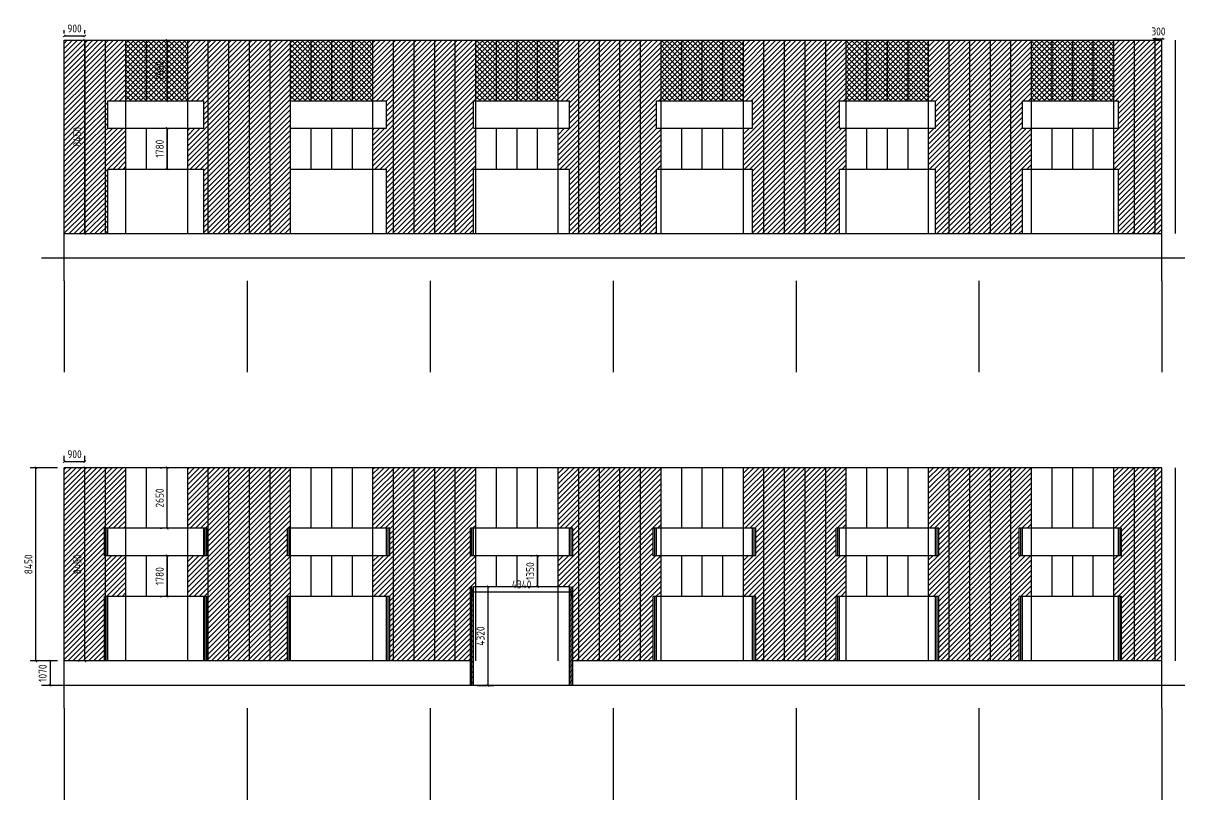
# Model space of a CAD drawing. Extents: x -196983 to 471790, y -783661 to 190401.
# Drawn here: x -196983 to -146191, y -100973 to -67016 of the extents above; entities that cross this region are included whole.
import ezdxf

# ---------------------------------------------------------------- set-up
doc = ezdxf.new("R2010")
doc.units = 0
doc.header["$LTSCALE"] = 1000
doc.header["$MEASUREMENT"] = 0
doc.layers.add('AXIS', color=3, linetype='Continuous')
doc.layers.add('DOTE', color=1, linetype='Continuous')
doc.styles.get("Standard").update_dxf_attribs({"font": 'gbenor.shx', "bigfont": 'gbcbig.shx'})
doc.dimstyles.get("Standard").update_dxf_attribs({"dimscale": 100, "dimtxt": 3.5, "dimasz": 1, "dimexe": 2.5, "dimexo": 3, "dimgap": 1.5, "dimtad": 1, "dimdec": 0, "dimzin": 0, "dimdsep": 46, "dimtxsty": 'Standard', "dimblk": 'ARCHTICK', "dimcen": 0.09, "dimadec": 0, "dimazin": 0, "dimtfac": 1, "dimtdec": 0, "dimtix": 1, "dimtmove": 2, "dimatfit": 3, "dimfxl": 1, "dimtolj": 1, "dimtzin": 0, "dimarcsym": 0})
pattern_1 = [(45, (0, 0), (-112.2532, 112.2532), [])]
pattern_2 = [(45, (0, 0), (-112.2532, 112.2532), []), (135, (0, 0), (-112.2532, -112.2532), [])]

# ---------------------------------------------------------------- blocks, each defined once
blk = doc.blocks.new('_ArchTick')
at = {"color": 0, "linetype": 'ByBlock', "const_width": 0.4}
blk.add_lwpolyline([(-0.5, -0.5), (0.5, 0.5)], dxfattribs=at)
blk = doc.blocks.new('*D1734')
at = {"color": 0, "lineweight": -2}
for p, q in [((-194591, -67762), (-194541, -67762)), ((-194291, -67762), (-194291, -76212)), ((-194591, -76212), (-194541, -76212))]:
    blk.add_line(p, q, dxfattribs=at)
at = {"layer": 'Defpoints', "color": 0}
for p in [(-194291, -67762), (-194291, -76212), (-194291, -76212)]:
    blk.add_point(p, dxfattribs=at)
at = {"color": 0, "lineweight": -2, "xscale": 100, "yscale": 100, "zscale": 100}
for p, rotation in [((-194291, -67762), 90), ((-194291, -76212), 270)]:
    blk.add_blockref('_ArchTick', p, dxfattribs=dict(at, rotation=rotation))
at = {"color": 0, "insert": (-194616, -71987), "char_height": 350, "attachment_point": 5, "rotation": 90}
blk.add_mtext('\\A1;8450', dxfattribs=at)
blk = doc.blocks.new('*D1735')
at = {"color": 0, "lineweight": -2}
for p, q in [((-190991, -71612), (-190941, -71612)), ((-190691, -71612), (-190691, -73392)), ((-190991, -73392), (-190941, -73392))]:
    blk.add_line(p, q, dxfattribs=at)
at = {"layer": 'Defpoints', "color": 0}
for p in [(-190691, -71612), (-190691, -73392), (-190691, -73392)]:
    blk.add_point(p, dxfattribs=at)
at = {"color": 0, "lineweight": -2, "xscale": 100, "yscale": 100, "zscale": 100}
for p, rotation in [((-190691, -71612), 90), ((-190691, -73392), 270)]:
    blk.add_blockref('_ArchTick', p, dxfattribs=dict(at, rotation=rotation))
at = {"color": 0, "insert": (-191016, -72502), "char_height": 350, "attachment_point": 5, "rotation": 90}
blk.add_mtext('\\A1;1780', dxfattribs=at)
blk = doc.blocks.new('*D1736')
at = {"color": 0, "lineweight": -2}
for p, q in [((-190991, -67762), (-190941, -67762)), ((-190691, -67762), (-190691, -70412)), ((-190991, -70412), (-190941, -70412))]:
    blk.add_line(p, q, dxfattribs=at)
at = {"layer": 'Defpoints', "color": 0}
for p in [(-190691, -67762), (-190691, -70412), (-190691, -70412)]:
    blk.add_point(p, dxfattribs=at)
at = {"color": 0, "lineweight": -2, "xscale": 100, "yscale": 100, "zscale": 100}
for p, rotation in [((-190691, -67762), 90), ((-190691, -70412), 270)]:
    blk.add_blockref('_ArchTick', p, dxfattribs=dict(at, rotation=rotation))
at = {"color": 0, "insert": (-191016, -69087), "char_height": 350, "attachment_point": 5, "rotation": 90}
blk.add_mtext('\\A1;2650', dxfattribs=at)
blk = doc.blocks.new('*D1737')
at = {"color": 0, "lineweight": -2}
for p, q in [((-194591, -86453), (-194541, -86453)), ((-194291, -94903), (-194291, -86453)), ((-194591, -94903), (-194541, -94903))]:
    blk.add_line(p, q, dxfattribs=at)
at = {"layer": 'Defpoints', "color": 0}
for p in [(-194291, -86453), (-194291, -86453), (-194291, -94903)]:
    blk.add_point(p, dxfattribs=at)
at = {"color": 0, "lineweight": -2, "xscale": 100, "yscale": 100, "zscale": 100}
for p, rotation in [((-194291, -86453), 90), ((-194291, -94903), 270)]:
    blk.add_blockref('_ArchTick', p, dxfattribs=dict(at, rotation=rotation))
at = {"color": 0, "insert": (-194616, -90678), "char_height": 350, "attachment_point": 5, "rotation": 90}
blk.add_mtext('\\A1;8450', dxfattribs=at)
blk = doc.blocks.new('*D1738')
at = {"color": 0, "lineweight": -2}
for p, q in [((-190991, -86453), (-190941, -86453)), ((-190691, -89103), (-190691, -86453)), ((-190991, -89103), (-190941, -89103))]:
    blk.add_line(p, q, dxfattribs=at)
at = {"layer": 'Defpoints', "color": 0}
for p in [(-190691, -86453), (-190691, -86453), (-190691, -89103)]:
    blk.add_point(p, dxfattribs=at)
at = {"color": 0, "lineweight": -2, "xscale": 100, "yscale": 100, "zscale": 100}
for p, rotation in [((-190691, -86453), 90), ((-190691, -89103), 270)]:
    blk.add_blockref('_ArchTick', p, dxfattribs=dict(at, rotation=rotation))
at = {"color": 0, "insert": (-191016, -87778), "char_height": 350, "attachment_point": 5, "rotation": 90}
blk.add_mtext('\\A1;2650', dxfattribs=at)
blk = doc.blocks.new('*D1739')
at = {"color": 0, "lineweight": -2}
for p, q in [((-190691, -90303), (-190691, -92083)), ((-190391, -90303), (-190441, -90303)), ((-190991, -92083), (-190941, -92083))]:
    blk.add_line(p, q, dxfattribs=at)
at = {"layer": 'Defpoints', "color": 0}
for p in [(-190691, -90303), (-190691, -92083), (-190691, -92083)]:
    blk.add_point(p, dxfattribs=at)
at = {"color": 0, "lineweight": -2, "xscale": 100, "yscale": 100, "zscale": 100}
for p, rotation in [((-190691, -90303), 90), ((-190691, -92083), 270)]:
    blk.add_blockref('_ArchTick', p, dxfattribs=dict(at, rotation=rotation))
at = {"color": 0, "insert": (-191016, -91193), "char_height": 350, "attachment_point": 5, "rotation": 90}
blk.add_mtext('\\A1;1780', dxfattribs=at)
blk = doc.blocks.new('*D1740')
at = {"color": 0, "lineweight": -2}
for p, q in [((-174791, -90303), (-174741, -90303)), ((-174491, -90303), (-174491, -91653)), ((-174791, -91653), (-174741, -91653))]:
    blk.add_line(p, q, dxfattribs=at)
at = {"layer": 'Defpoints', "color": 0}
for p in [(-174491, -90303), (-174491, -91653), (-174491, -91653)]:
    blk.add_point(p, dxfattribs=at)
at = {"color": 0, "lineweight": -2, "xscale": 100, "yscale": 100, "zscale": 100}
for p, rotation in [((-174491, -90303), 90), ((-174491, -91653), 270)]:
    blk.add_blockref('_ArchTick', p, dxfattribs=dict(at, rotation=rotation))
at = {"color": 0, "insert": (-174816, -90978), "char_height": 350, "attachment_point": 5, "rotation": 90}
blk.add_mtext('\\A1;1350', dxfattribs=at)
blk = doc.blocks.new('*D1863')
at = {"color": 0, "lineweight": -2}
for p, q in [((-195191, -67462), (-195191, -67321)), ((-194291, -67462), (-194291, -67321)), ((-195191, -67571), (-194291, -67571))]:
    blk.add_line(p, q, dxfattribs=at)
at = {"layer": 'Defpoints', "color": 0}
for p in [(-195191, -67762), (-194291, -67571), (-194291, -67762)]:
    blk.add_point(p, dxfattribs=at)
at = {"color": 0, "lineweight": -2, "xscale": 100, "yscale": 100, "zscale": 100, "rotation": 180}
blk.add_blockref('_ArchTick', (-195191, -67571), dxfattribs=at)
at = {"color": 0, "lineweight": -2, "xscale": 100, "yscale": 100, "zscale": 100}
blk.add_blockref('_ArchTick', (-194291, -67571), dxfattribs=at)
at = {"color": 0, "insert": (-194741, -67246), "char_height": 350, "attachment_point": 5}
blk.add_mtext('\\A1;900', dxfattribs=at)
blk = doc.blocks.new('*D1864')
at = {"color": 0, "lineweight": -2}
for p, q in [((-147491, -67462), (-147491, -67450)), ((-147191, -67462), (-147191, -67450)), ((-147491, -67700), (-147591, -67700)), ((-147491, -67700), (-147191, -67700)), ((-147191, -67700), (-147091, -67700))]:
    blk.add_line(p, q, dxfattribs=at)
at = {"layer": 'Defpoints', "color": 0}
for p in [(-147491, -67762), (-147191, -67700), (-147191, -67762)]:
    blk.add_point(p, dxfattribs=at)
at = {"color": 0, "lineweight": -2, "xscale": 100, "yscale": 100, "zscale": 100}
blk.add_blockref('_ArchTick', (-147491, -67700), dxfattribs=at)
at = {"color": 0, "lineweight": -2, "xscale": 100, "yscale": 100, "zscale": 100, "rotation": 180}
blk.add_blockref('_ArchTick', (-147191, -67700), dxfattribs=at)
at = {"color": 0, "insert": (-147341, -67375), "char_height": 350, "attachment_point": 5}
blk.add_mtext('\\A1;300', dxfattribs=at)
blk = doc.blocks.new('*D1865')
at = {"color": 0, "lineweight": -2}
for p, q in [((-195191, -86153), (-195191, -85936)), ((-195191, -86186), (-194291, -86186)), ((-194291, -86153), (-194291, -85936))]:
    blk.add_line(p, q, dxfattribs=at)
at = {"layer": 'Defpoints', "color": 0}
for p in [(-194291, -86186), (-195191, -86453), (-194291, -86453)]:
    blk.add_point(p, dxfattribs=at)
at = {"color": 0, "lineweight": -2, "xscale": 100, "yscale": 100, "zscale": 100, "rotation": 180}
blk.add_blockref('_ArchTick', (-195191, -86186), dxfattribs=at)
at = {"color": 0, "lineweight": -2, "xscale": 100, "yscale": 100, "zscale": 100}
blk.add_blockref('_ArchTick', (-194291, -86186), dxfattribs=at)
at = {"color": 0, "insert": (-194741, -85861), "char_height": 350, "attachment_point": 5}
blk.add_mtext('\\A1;900', dxfattribs=at)
blk = doc.blocks.new('*D1867')
at = {"color": 0, "lineweight": -2}
for p, q in [((-195491, -94903), (-196059, -94903)), ((-195809, -94903), (-195809, -95973)), ((-195491, -95973), (-196059, -95973))]:
    blk.add_line(p, q, dxfattribs=at)
at = {"layer": 'Defpoints', "color": 0}
for p in [(-195191, -94903), (-195809, -95973), (-195191, -95973)]:
    blk.add_point(p, dxfattribs=at)
at = {"color": 0, "lineweight": -2, "xscale": 100, "yscale": 100, "zscale": 100}
for p, rotation in [((-195809, -94903), 90), ((-195809, -95973), 270)]:
    blk.add_blockref('_ArchTick', p, dxfattribs=dict(at, rotation=rotation))
at = {"color": 0, "insert": (-196134, -95438), "char_height": 350, "attachment_point": 5, "rotation": 90}
blk.add_mtext('\\A1;1070', dxfattribs=at)
blk = doc.blocks.new('*D1872')
at = {"color": 0, "lineweight": -2}
for p, q in [((-177361, -91884), (-173021, -91884)), ((-177361, -91953), (-177361, -92134)), ((-173021, -91953), (-173021, -92134))]:
    blk.add_line(p, q, dxfattribs=at)
at = {"layer": 'Defpoints', "color": 0}
for p in [(-177361, -91653), (-173021, -91653), (-173021, -91884)]:
    blk.add_point(p, dxfattribs=at)
at = {"color": 0, "lineweight": -2, "xscale": 100, "yscale": 100, "zscale": 100, "rotation": 180}
blk.add_blockref('_ArchTick', (-177361, -91884), dxfattribs=at)
at = {"color": 0, "lineweight": -2, "xscale": 100, "yscale": 100, "zscale": 100}
blk.add_blockref('_ArchTick', (-173021, -91884), dxfattribs=at)
at = {"color": 0, "insert": (-175191, -91559), "char_height": 350, "attachment_point": 5}
blk.add_mtext('\\A1;4340', dxfattribs=at)
blk = doc.blocks.new('*D1873')
at = {"color": 0, "lineweight": -2}
for p, q in [((-176991, -91653), (-176410, -91653)), ((-176660, -91653), (-176660, -95973)), ((-177131, -95973), (-176410, -95973))]:
    blk.add_line(p, q, dxfattribs=at)
at = {"layer": 'Defpoints', "color": 0}
for p in [(-177291, -91653), (-177431, -95973), (-176660, -95973)]:
    blk.add_point(p, dxfattribs=at)
at = {"color": 0, "lineweight": -2, "xscale": 100, "yscale": 100, "zscale": 100}
for p, rotation in [((-176660, -91653), 90), ((-176660, -95973), 270)]:
    blk.add_blockref('_ArchTick', p, dxfattribs=dict(at, rotation=rotation))
at = {"color": 0, "insert": (-176985, -93813), "char_height": 350, "attachment_point": 5, "rotation": 90}
blk.add_mtext('\\A1;4320', dxfattribs=at)
blk = doc.blocks.new('*D1874')
at = {"color": 0, "lineweight": -2}
for p, q in [((-195491, -86453), (-196679, -86453)), ((-196429, -94903), (-196429, -86453)), ((-195491, -94903), (-196679, -94903))]:
    blk.add_line(p, q, dxfattribs=at)
at = {"layer": 'Defpoints', "color": 0}
for p in [(-196429, -86453), (-195191, -86453), (-195191, -94903)]:
    blk.add_point(p, dxfattribs=at)
at = {"color": 0, "lineweight": -2, "xscale": 100, "yscale": 100, "zscale": 100}
for p, rotation in [((-196429, -86453), 90), ((-196429, -94903), 270)]:
    blk.add_blockref('_ArchTick', p, dxfattribs=dict(at, rotation=rotation))
at = {"color": 0, "insert": (-196754, -90678), "char_height": 350, "attachment_point": 5, "rotation": 90}
blk.add_mtext('\\A1;8450', dxfattribs=at)

msp = doc.modelspace()

# ---------------------------------------------------------------- hatches: boundary and pattern name
h = msp.add_hatch()
h.set_pattern_fill('ANSI31', color=3, scale=100, style=0)
h.set_pattern_definition(pattern_1)
h.paths.add_polyline_path([(-194290.9, -67761.6), (-195190.9, -67761.6), (-195190.9, -76211.6), (-194290.9, -76211.6)])
h.paths.add_polyline_path([(-194878.4, -72453.4), (-194878.4, -71519.8), (-194353.4, -71519.8), (-194353.4, -72453.4)], flags=24)
h = msp.add_hatch()
h.set_pattern_fill('ANSI31', color=3, scale=100, style=0)
h.set_pattern_definition(pattern_1)
h.paths.add_polyline_path([(-193390.9, -67761.6), (-194290.9, -67761.6), (-194290.9, -76211.6), (-193390.9, -76211.6)])
h.paths.add_polyline_path([(-192490.9, -71611.6), (-193290.9, -71611.6), (-193290.9, -70411.6), (-192490.9, -70411.6), (-192490.9, -67761.6), (-193390.9, -67761.6), (-193390.9, -76211.6), (-193290.9, -76211.6), (-193290.9, -73391.6), (-192490.9, -73391.6)])
h = msp.add_hatch()
h.set_pattern_fill('ANSI37', color=1, scale=100, style=0)
h.set_pattern_definition(pattern_2)
h.paths.add_polyline_path([(-191590.9, -67761.6), (-192490.9, -67761.6), (-192490.9, -70411.6), (-191590.9, -70411.6)])
h.paths.add_polyline_path([(-190690.9, -67761.6), (-191590.9, -67761.6), (-191590.9, -70411.6), (-190690.9, -70411.6)])
h.paths.add_polyline_path([(-189790.9, -67761.6), (-190690.9, -67761.6), (-190690.9, -70411.6), (-189790.9, -70411.6)])
h.paths.add_polyline_path([(-184390.9, -67761.6), (-185290.9, -67761.6), (-185290.9, -70411.6), (-184390.9, -70411.6)])
h.paths.add_polyline_path([(-183490.9, -67761.6), (-184390.9, -67761.6), (-184390.9, -70411.6), (-183490.9, -70411.6)])
h.paths.add_polyline_path([(-182590.9, -67761.6), (-183490.9, -67761.6), (-183490.9, -70411.6), (-182590.9, -70411.6)])
h.paths.add_polyline_path([(-181690.9, -67761.6), (-182590.9, -67761.6), (-182590.9, -70411.6), (-181690.9, -70411.6)])
h.paths.add_polyline_path([(-176290.9, -67761.6), (-177190.9, -67761.6), (-177190.9, -70411.6), (-176290.9, -70411.6)])
h.paths.add_polyline_path([(-175390.9, -67761.6), (-176290.9, -67761.6), (-176290.9, -70411.6), (-175390.9, -70411.6)])
h.paths.add_polyline_path([(-174490.9, -67761.6), (-175390.9, -67761.6), (-175390.9, -70411.6), (-174490.9, -70411.6)])
h.paths.add_polyline_path([(-173590.9, -67761.6), (-174490.9, -67761.6), (-174490.9, -70411.6), (-173590.9, -70411.6)])
h.paths.add_polyline_path([(-168190.9, -67761.6), (-169090.9, -67761.6), (-169090.9, -70411.6), (-168190.9, -70411.6)])
h.paths.add_polyline_path([(-167290.9, -67761.6), (-168190.9, -67761.6), (-168190.9, -70411.6), (-167290.9, -70411.6)])
h.paths.add_polyline_path([(-166390.9, -67761.6), (-167290.9, -67761.6), (-167290.9, -70411.6), (-166390.9, -70411.6)])
h.paths.add_polyline_path([(-165490.9, -67761.6), (-166390.9, -67761.6), (-166390.9, -70411.6), (-165490.9, -70411.6)])
h.paths.add_polyline_path([(-160090.9, -67761.6), (-160990.9, -67761.6), (-160990.9, -70411.6), (-160090.9, -70411.6)])
h.paths.add_polyline_path([(-159190.9, -67761.6), (-160090.9, -67761.6), (-160090.9, -70411.6), (-159190.9, -70411.6)])
h.paths.add_polyline_path([(-158290.9, -67761.6), (-159190.9, -67761.6), (-159190.9, -70411.6), (-158290.9, -70411.6)])
h.paths.add_polyline_path([(-157390.9, -67761.6), (-158290.9, -67761.6), (-158290.9, -70411.6), (-157390.9, -70411.6)])
h.paths.add_polyline_path([(-151990.9, -67761.6), (-152890.9, -67761.6), (-152890.9, -70411.6), (-151990.9, -70411.6)])
h.paths.add_polyline_path([(-151090.9, -67761.6), (-151990.9, -67761.6), (-151990.9, -70411.6), (-151090.9, -70411.6)])
h.paths.add_polyline_path([(-149290.9, -67761.6), (-150190.9, -67761.6), (-150190.9, -70411.6), (-149290.9, -70411.6)])
h = msp.add_hatch()
h.set_pattern_fill('ANSI31', color=3, scale=100, style=0)
h.set_pattern_definition(pattern_1)
h.paths.add_polyline_path([(-188890.9, -67761.6), (-189790.9, -67761.6), (-189790.9, -70411.6), (-189090.9, -70411.6), (-189090.9, -71611.6), (-189790.9, -71611.6), (-189790.9, -73391.6), (-189090.9, -73391.6), (-189090.9, -76211.6), (-188890.9, -76211.6)])
h.paths.add_polyline_path([(-187990.9, -67761.6), (-188890.9, -67761.6), (-188890.9, -76211.6), (-187990.9, -76211.6)])
h.paths.add_polyline_path([(-187090.9, -67761.6), (-187990.9, -67761.6), (-187990.9, -76211.6), (-187090.9, -76211.6)])
h.paths.add_polyline_path([(-186190.9, -67761.6), (-187090.9, -67761.6), (-187090.9, -76211.6), (-186190.9, -76211.6)])
h.paths.add_polyline_path([(-185290.9, -67761.6), (-186190.9, -67761.6), (-186190.9, -76211.6), (-185290.9, -76211.6)])
h = msp.add_hatch()
h.set_pattern_fill('ANSI31', color=3, scale=100, style=0)
h.set_pattern_definition(pattern_1)
h.paths.add_polyline_path([(-180790.9, -67761.6), (-181690.9, -67761.6), (-181690.9, -70411.6), (-181090.9, -70411.6), (-181090.9, -71611.6), (-181690.9, -71611.6), (-181690.9, -73391.6), (-181090.9, -73391.6), (-181090.9, -76211.6), (-180790.9, -76211.6)])
h.paths.add_polyline_path([(-179890.9, -67761.6), (-180790.9, -67761.6), (-180790.9, -76211.6), (-179890.9, -76211.6)])
h.paths.add_polyline_path([(-178990.9, -67761.6), (-179890.9, -67761.6), (-179890.9, -76211.6), (-178990.9, -76211.6)])
h.paths.add_polyline_path([(-178090.9, -67761.6), (-178990.9, -67761.6), (-178990.9, -76211.6), (-178090.9, -76211.6)])
h.paths.add_polyline_path([(-177190.9, -71611.6), (-177290.9, -71611.6), (-177290.9, -70411.6), (-177190.9, -70411.6), (-177190.9, -67761.6), (-178090.9, -67761.6), (-178090.9, -76211.6), (-177290.9, -76211.6), (-177290.9, -73391.6), (-177190.9, -73391.6)])
h = msp.add_hatch()
h.set_pattern_fill('ANSI31', color=3, scale=100, style=0)
h.set_pattern_definition(pattern_1)
h.paths.add_polyline_path([(-172690.9, -67761.6), (-173590.9, -67761.6), (-173590.9, -70411.6), (-173090.9, -70411.6), (-173090.9, -71611.6), (-173590.9, -71611.6), (-173590.9, -73391.6), (-173090.9, -73391.6), (-173090.9, -76211.6), (-172690.9, -76211.6)])
h.paths.add_polyline_path([(-171790.9, -67761.6), (-172690.9, -67761.6), (-172690.9, -76211.6), (-171790.9, -76211.6)])
h.paths.add_polyline_path([(-170890.9, -67761.6), (-171790.9, -67761.6), (-171790.9, -76211.6), (-170890.9, -76211.6)])
h.paths.add_polyline_path([(-169990.9, -67761.6), (-170890.9, -67761.6), (-170890.9, -76211.6), (-169990.9, -76211.6)])
h.paths.add_polyline_path([(-169090.9, -71611.6), (-169290.9, -71611.6), (-169290.9, -70411.6), (-169090.9, -70411.6), (-169090.9, -67761.6), (-169990.9, -67761.6), (-169990.9, -76211.6), (-169290.9, -76211.6), (-169290.9, -73391.6), (-169090.9, -73391.6)])
h = msp.add_hatch()
h.set_pattern_fill('ANSI31', color=3, scale=100, style=0)
h.set_pattern_definition(pattern_1)
h.paths.add_polyline_path([(-164590.9, -67761.6), (-165490.9, -67761.6), (-165490.9, -70411.6), (-165090.9, -70411.6), (-165090.9, -71611.6), (-165490.9, -71611.6), (-165490.9, -73391.6), (-165090.9, -73391.6), (-165090.9, -76211.6), (-164590.9, -76211.6)])
h.paths.add_polyline_path([(-163690.9, -67761.6), (-164590.9, -67761.6), (-164590.9, -76211.6), (-163690.9, -76211.6)])
h.paths.add_polyline_path([(-162790.9, -67761.6), (-163690.9, -67761.6), (-163690.9, -76211.6), (-162790.9, -76211.6)])
h.paths.add_polyline_path([(-161890.9, -67761.6), (-162790.9, -67761.6), (-162790.9, -76211.6), (-161890.9, -76211.6)])
h.paths.add_polyline_path([(-160990.9, -71611.6), (-161290.9, -71611.6), (-161290.9, -70411.6), (-160990.9, -70411.6), (-160990.9, -67761.6), (-161890.9, -67761.6), (-161890.9, -76211.6), (-161290.9, -76211.6), (-161290.9, -73391.6), (-160990.9, -73391.6)])
h = msp.add_hatch()
h.set_pattern_fill('ANSI31', color=3, scale=100, style=0)
h.set_pattern_definition(pattern_1)
h.paths.add_polyline_path([(-156490.9, -67761.6), (-157390.9, -67761.6), (-157390.9, -70411.6), (-157090.9, -70411.6), (-157090.9, -71611.6), (-157390.9, -71611.6), (-157390.9, -73391.6), (-157090.9, -73391.6), (-157090.9, -76211.6), (-156490.9, -76211.6)])
h.paths.add_polyline_path([(-155590.9, -67761.6), (-156490.9, -67761.6), (-156490.9, -76211.6), (-155590.9, -76211.6)])
h.paths.add_polyline_path([(-154690.9, -67761.6), (-155590.9, -67761.6), (-155590.9, -76211.6), (-154690.9, -76211.6)])
h.paths.add_polyline_path([(-153790.9, -67761.6), (-154690.9, -67761.6), (-154690.9, -76211.6), (-153790.9, -76211.6)])
h.paths.add_polyline_path([(-152890.9, -71611.6), (-153290.9, -71611.6), (-153290.9, -70411.6), (-152890.9, -70411.6), (-152890.9, -67761.6), (-153790.9, -67761.6), (-153790.9, -76211.6), (-153290.9, -76211.6), (-153290.9, -73391.6), (-152890.9, -73391.6)])
h = msp.add_hatch()
h.set_pattern_fill('ANSI37', color=1, scale=100, style=0)
h.set_pattern_definition(pattern_2)
h.paths.add_polyline_path([(-150190.9, -67761.6), (-151090.9, -67761.6), (-151090.9, -70411.6), (-150190.9, -70411.6)])
h = msp.add_hatch()
h.set_pattern_fill('ANSI31', color=3, scale=100, style=0)
h.set_pattern_definition(pattern_1)
h.paths.add_polyline_path([(-148390.9, -67761.6), (-149290.9, -67761.6), (-149290.9, -70411.6), (-149090.9, -70411.6), (-149090.9, -71611.6), (-149290.9, -71611.6), (-149290.9, -73391.6), (-149090.9, -73391.6), (-149090.9, -76211.6), (-148390.9, -76211.6)])
h.paths.add_polyline_path([(-147490.9, -67761.6), (-148390.9, -67761.6), (-148390.9, -76211.6), (-147490.9, -76211.6)])
h.paths.add_polyline_path([(-147190.9, -67761.6), (-147490.9, -67761.6), (-147490.9, -76211.6), (-147190.9, -76211.6)])
h = msp.add_hatch()
h.set_pattern_fill('ANSI31', color=3, scale=100, style=0)
h.set_pattern_definition(pattern_1)
h.paths.add_polyline_path([(-194290.9, -86453.1), (-195190.9, -86453.1), (-195190.9, -94903.1), (-194290.9, -94903.1)])
h.paths.add_polyline_path([(-193390.9, -86453.1), (-194290.9, -86453.1), (-194290.9, -94903.1), (-193430.9, -94903.1), (-193430.9, -92083.1), (-193390.9, -92083.1), (-193390.9, -90303.1), (-193430.9, -90303.1), (-193430.9, -89103.1), (-193390.9, -89103.1)])
h.paths.add_polyline_path([(-192490.9, -86453.1), (-193390.9, -86453.1), (-193390.9, -89103.1), (-192490.9, -89103.1)])
h.paths.add_polyline_path([(-192490.9, -90303.1), (-193390.9, -90303.1), (-193390.9, -92083.1), (-192490.9, -92083.1)])
h = msp.add_hatch()
h.set_pattern_fill('ANSI31', color=3, scale=100, style=0)
h.set_pattern_definition(pattern_1)
h.paths.add_polyline_path([(-188890.9, -86453.1), (-189790.9, -86453.1), (-189790.9, -89103.1), (-188950.9, -89103.1), (-188950.9, -90303.1), (-189790.9, -90303.1), (-189790.9, -92083.1), (-188950.9, -92083.1), (-188950.9, -94903.1), (-188890.9, -94903.1)])
h.paths.add_polyline_path([(-187990.9, -86453.1), (-188890.9, -86453.1), (-188890.9, -94903.1), (-187990.9, -94903.1)])
h.paths.add_polyline_path([(-187090.9, -86453.1), (-187990.9, -86453.1), (-187990.9, -94903.1), (-187090.9, -94903.1)])
h.paths.add_polyline_path([(-186190.9, -86453.1), (-187090.9, -86453.1), (-187090.9, -94903.1), (-186190.9, -94903.1)])
h.paths.add_polyline_path([(-185430.9, -89103.1), (-185290.9, -89103.1), (-185290.9, -86453.1), (-186190.9, -86453.1), (-186190.9, -94903.1), (-185430.9, -94903.1), (-185430.9, -92083.1), (-185290.9, -92083.1), (-185290.9, -90303.1), (-185430.9, -90303.1)])
h = msp.add_hatch()
h.set_pattern_fill('ANSI31', color=3, scale=100, style=0)
h.set_pattern_definition(pattern_1)
h.paths.add_polyline_path([(-180790.9, -86453.1), (-181690.9, -86453.1), (-181690.9, -89103.1), (-180950.9, -89103.1), (-180950.9, -90303.1), (-181690.9, -90303.1), (-181690.9, -92083.1), (-180950.9, -92083.1), (-180950.9, -94903.1), (-180790.9, -94903.1)])
h.paths.add_polyline_path([(-179890.9, -86453.1), (-180790.9, -86453.1), (-180790.9, -94903.1), (-179890.9, -94903.1)])
h.paths.add_polyline_path([(-178990.9, -86453.1), (-179890.9, -86453.1), (-179890.9, -94903.1), (-178990.9, -94903.1)])
h.paths.add_polyline_path([(-178090.9, -86453.1), (-178990.9, -86453.1), (-178990.9, -94903.1), (-178090.9, -94903.1)])
h.paths.add_polyline_path([(-177190.9, -90303.1), (-177430.9, -90303.1), (-177430.9, -89103.1), (-177190.9, -89103.1), (-177190.9, -86453.1), (-178090.9, -86453.1), (-178090.9, -94903.1), (-177430.9, -94903.1), (-177430.9, -95973.1), (-177290.9, -95973.1), (-177290.9, -91653.1), (-177190.9, -91653.1)])
h = msp.add_hatch()
h.set_pattern_fill('ANSI31', color=3, scale=100, style=0)
h.set_pattern_definition(pattern_1)
h.paths.add_polyline_path([(-172690.9, -86453.1), (-173590.9, -86453.1), (-173590.9, -89103.1), (-172950.9, -89103.1), (-172950.9, -90303.1), (-173590.9, -90303.1), (-173590.9, -91653.1), (-173090.9, -91653.1), (-173090.9, -95973.1), (-172950.9, -95973.1), (-172950.9, -94903.1), (-172690.9, -94903.1)])
h.paths.add_polyline_path([(-171790.9, -86453.1), (-172690.9, -86453.1), (-172690.9, -94903.1), (-171790.9, -94903.1)])
h.paths.add_polyline_path([(-170890.9, -86453.1), (-171790.9, -86453.1), (-171790.9, -94903.1), (-170890.9, -94903.1)])
h.paths.add_polyline_path([(-169990.9, -86453.1), (-170890.9, -86453.1), (-170890.9, -94903.1), (-169990.9, -94903.1)])
h.paths.add_polyline_path([(-169090.9, -86453.1), (-169990.9, -86453.1), (-169990.9, -94903.1), (-169430.9, -94903.1), (-169430.9, -92083.1), (-169090.9, -92083.1), (-169090.9, -90303.1), (-169430.9, -90303.1), (-169430.9, -89103.1), (-169090.9, -89103.1)])
h = msp.add_hatch()
h.set_pattern_fill('ANSI31', color=3, scale=100, style=0)
h.set_pattern_definition(pattern_1)
h.paths.add_polyline_path([(-164590.9, -86453.1), (-165490.9, -86453.1), (-165490.9, -89103.1), (-164950.9, -89103.1), (-164950.9, -90303.1), (-165490.9, -90303.1), (-165490.9, -92083.1), (-164950.9, -92083.1), (-164950.9, -94903.1), (-164590.9, -94903.1)])
h.paths.add_polyline_path([(-163690.9, -86453.1), (-164590.9, -86453.1), (-164590.9, -94903.1), (-163690.9, -94903.1)])
h.paths.add_polyline_path([(-162790.9, -86453.1), (-163690.9, -86453.1), (-163690.9, -94903.1), (-162790.9, -94903.1)])
h.paths.add_polyline_path([(-161890.9, -86453.1), (-162790.9, -86453.1), (-162790.9, -94903.1), (-161890.9, -94903.1)])
h.paths.add_polyline_path([(-160990.9, -90303.1), (-161430.9, -90303.1), (-161430.9, -89103.1), (-160990.9, -89103.1), (-160990.9, -86453.1), (-161890.9, -86453.1), (-161890.9, -94903.1), (-161430.9, -94903.1), (-161430.9, -92083.1), (-160990.9, -92083.1)])
h.paths.add_polyline_path([(-156490.9, -86453.1), (-157390.9, -86453.1), (-157390.9, -89103.1), (-156950.9, -89103.1), (-156950.9, -90303.1), (-157390.9, -90303.1), (-157390.9, -92083.1), (-156950.9, -92083.1), (-156950.9, -94903.1), (-156490.9, -94903.1)])
h.paths.add_polyline_path([(-155590.9, -86453.1), (-156490.9, -86453.1), (-156490.9, -94903.1), (-155590.9, -94903.1)])
h.paths.add_polyline_path([(-154690.9, -86453.1), (-155590.9, -86453.1), (-155590.9, -94903.1), (-154690.9, -94903.1)])
h.paths.add_polyline_path([(-153790.9, -86453.1), (-154690.9, -86453.1), (-154690.9, -94903.1), (-153790.9, -94903.1)])
h.paths.add_polyline_path([(-152890.9, -90303.1), (-153430.9, -90303.1), (-153430.9, -89103.1), (-152890.9, -89103.1), (-152890.9, -86453.1), (-153790.9, -86453.1), (-153790.9, -94903.1), (-153430.9, -94903.1), (-153430.9, -92083.1), (-152890.9, -92083.1)])
h.paths.add_polyline_path([(-148390.9, -86453.1), (-149290.9, -86453.1), (-149290.9, -89103.1), (-148950.9, -89103.1), (-148950.9, -90303.1), (-149290.9, -90303.1), (-149290.9, -92083.1), (-148950.9, -92083.1), (-148950.9, -94903.1), (-148390.9, -94903.1)])
h.paths.add_polyline_path([(-147490.9, -86453.1), (-148390.9, -86453.1), (-148390.9, -94903.1), (-147490.9, -94903.1)])
h.paths.add_polyline_path([(-147190.9, -86453.1), (-147490.9, -86453.1), (-147490.9, -94903.1), (-147190.9, -94903.1)])

# ---------------------------------------------------------------- linework, layer by layer
at = {"color": 0}
for p, q in [((-193290.9, -71611.6), (-193290.9, -70411.6)), ((-189090.9, -71611.6), (-189090.9, -70411.6)), ((-185290.9, -71611.6), (-185290.9, -70411.6)), ((-181090.9, -71611.6), (-181090.9, -70411.6)), ((-177290.9, -71611.6), (-177290.9, -70411.6)), ((-173090.9, -71611.6), (-173090.9, -70411.6)), ((-169290.9, -71611.6), (-169290.9, -70411.6)), ((-165090.9, -71611.6), (-165090.9, -70411.6)), ((-161290.9, -71611.6), (-161290.9, -70411.6)), ((-157090.9, -71611.6), (-157090.9, -70411.6)), ((-153290.9, -71611.6), (-153290.9, -70411.6)), ((-149090.9, -71611.6), (-149090.9, -70411.6)), ((-193290.9, -76211.6), (-193290.9, -73391.6)), ((-189090.9, -76211.6), (-189090.9, -73391.6)), ((-185290.9, -76211.6), (-185290.9, -73391.6)), ((-181090.9, -76211.6), (-181090.9, -73391.6)), ((-177290.9, -76211.6), (-177290.9, -73391.6)), ((-173090.9, -76211.6), (-173090.9, -73391.6)), ((-169290.9, -76211.6), (-169290.9, -73391.6)), ((-165090.9, -76211.6), (-165090.9, -73391.6)), ((-161290.9, -76211.6), (-161290.9, -73391.6)), ((-157090.9, -76211.6), (-157090.9, -73391.6)), ((-153290.9, -76211.6), (-153290.9, -73391.6)), ((-149090.9, -76211.6), (-149090.9, -73391.6)), ((-193430.9, -90303.1), (-193430.9, -89103.1)), ((-193360.9, -90303.1), (-193360.9, -89103.1)), ((-193290.9, -90303.1), (-193290.9, -89103.1)), ((-189090.9, -90303.1), (-189090.9, -89103.1)), ((-189020.9, -90303.1), (-189020.9, -89103.1)), ((-188950.9, -90303.1), (-188950.9, -89103.1)), ((-185430.9, -90303.1), (-185430.9, -89103.1)), ((-185360.9, -90303.1), (-185360.9, -89103.1)), ((-185290.9, -90303.1), (-185290.9, -89103.1)), ((-181090.9, -90303.1), (-181090.9, -89103.1)), ((-181020.9, -90303.1), (-181020.9, -89103.1)), ((-180950.9, -90303.1), (-180950.9, -89103.1)), ((-177430.9, -90303.1), (-177430.9, -89103.1)), ((-177360.9, -90303.1), (-177360.9, -89103.1)), ((-177290.9, -90303.1), (-177290.9, -89103.1)), ((-173090.9, -90303.1), (-173090.9, -89103.1)), ((-173020.9, -90303.1), (-173020.9, -89103.1)), ((-172950.9, -90303.1), (-172950.9, -89103.1)), ((-169430.9, -90303.1), (-169430.9, -89103.1)), ((-169360.9, -90303.1), (-169360.9, -89103.1)), ((-169290.9, -90303.1), (-169290.9, -89103.1)), ((-165090.9, -90303.1), (-165090.9, -89103.1)), ((-165020.9, -90303.1), (-165020.9, -89103.1)), ((-164950.9, -90303.1), (-164950.9, -89103.1)), ((-161430.9, -90303.1), (-161430.9, -89103.1)), ((-161360.9, -90303.1), (-161360.9, -89103.1)), ((-161290.9, -90303.1), (-161290.9, -89103.1)), ((-157090.9, -90303.1), (-157090.9, -89103.1)), ((-157020.9, -90303.1), (-157020.9, -89103.1)), ((-156950.9, -90303.1), (-156950.9, -89103.1)), ((-153430.9, -90303.1), (-153430.9, -89103.1)), ((-153360.9, -90303.1), (-153360.9, -89103.1)), ((-153290.9, -90303.1), (-153290.9, -89103.1)), ((-149090.9, -90303.1), (-149090.9, -89103.1)), ((-149020.9, -90303.1), (-149020.9, -89103.1)), ((-148950.9, -90303.1), (-148950.9, -89103.1)), ((-177430.9, -95973.1), (-177430.9, -91653.1)), ((-177360.9, -95973.1), (-177360.9, -91653.1)), ((-177290.9, -95973.1), (-177290.9, -91653.1)), ((-173090.9, -95973.1), (-173090.9, -91653.1)), ((-173020.9, -95973.1), (-173020.9, -91653.1)), ((-172950.9, -95973.1), (-172950.9, -91653.1)), ((-193430.9, -94903.1), (-193430.9, -92083.1)), ((-193360.9, -94903.1), (-193360.9, -92083.1)), ((-193290.9, -94903.1), (-193290.9, -92083.1)), ((-189090.9, -94903.1), (-189090.9, -92083.1)), ((-189020.9, -94903.1), (-189020.9, -92083.1)), ((-188950.9, -94903.1), (-188950.9, -92083.1)), ((-185430.9, -94903.1), (-185430.9, -92083.1)), ((-185360.9, -94903.1), (-185360.9, -92083.1)), ((-185290.9, -94903.1), (-185290.9, -92083.1)), ((-181090.9, -94903.1), (-181090.9, -92083.1)), ((-181020.9, -94903.1), (-181020.9, -92083.1)), ((-180950.9, -94903.1), (-180950.9, -92083.1)), ((-169430.9, -94903.1), (-169430.9, -92083.1)), ((-169360.9, -94903.1), (-169360.9, -92083.1)), ((-169290.9, -94903.1), (-169290.9, -92083.1)), ((-165090.9, -94903.1), (-165090.9, -92083.1)), ((-165020.9, -94903.1), (-165020.9, -92083.1)), ((-164950.9, -94903.1), (-164950.9, -92083.1)), ((-161430.9, -94903.1), (-161430.9, -92083.1)), ((-161360.9, -94903.1), (-161360.9, -92083.1)), ((-161290.9, -94903.1), (-161290.9, -92083.1)), ((-157090.9, -94903.1), (-157090.9, -92083.1)), ((-157020.9, -94903.1), (-157020.9, -92083.1)), ((-156950.9, -94903.1), (-156950.9, -92083.1)), ((-153430.9, -94903.1), (-153430.9, -92083.1)), ((-153360.9, -94903.1), (-153360.9, -92083.1)), ((-153290.9, -94903.1), (-153290.9, -92083.1)), ((-149090.9, -94903.1), (-149090.9, -92083.1)), ((-149020.9, -94903.1), (-149020.9, -92083.1)), ((-148950.9, -94903.1), (-148950.9, -92083.1))]:
    msp.add_line(p, q, dxfattribs=at)
at = {"color": 3}
msp.add_line((-177290.9, -91653.1), (-173090.9, -91653.1), dxfattribs=at)
at = {"layer": 'AXIS', "color": 0}
for p, q in [((-195190.9, -78281.6), (-195190.9, -82281.6)), ((-187190.9, -78281.6), (-187190.9, -82281.6)), ((-179190.9, -78281.6), (-179190.9, -82281.6)), ((-171190.9, -78281.6), (-171190.9, -82281.6)), ((-163190.9, -78281.6), (-163190.9, -82281.6)), ((-155190.9, -78281.6), (-155190.9, -82281.6)), ((-147190.9, -78281.6), (-147190.9, -82281.6)), ((-195190.9, -96973.1), (-195190.9, -100973.1)), ((-187190.9, -96973.1), (-187190.9, -100973.1)), ((-179190.9, -96973.1), (-179190.9, -100973.1)), ((-171190.9, -96973.1), (-171190.9, -100973.1)), ((-163190.9, -96973.1), (-163190.9, -100973.1)), ((-155190.9, -96973.1), (-155190.9, -100973.1)), ((-147190.9, -96973.1), (-147190.9, -100973.1))]:
    msp.add_line(p, q, dxfattribs=at)
at = {"layer": 'DOTE', "color": 0}
for p, q in [((-195190.9, -67761.6), (-147190.9, -67761.6)), ((-195190.9, -78281.6), (-195190.9, -67761.6)), ((-194290.9, -76211.6), (-194290.9, -67761.6)), ((-193390.9, -76211.6), (-193390.9, -67761.6)), ((-192490.9, -76211.6), (-192490.9, -67761.6)), ((-191590.9, -70411.6), (-191590.9, -67761.6)), ((-190690.9, -70411.6), (-190690.9, -67761.6)), ((-189790.9, -76211.6), (-189790.9, -67761.6)), ((-188890.9, -76211.6), (-188890.9, -67761.6)), ((-187990.9, -76211.6), (-187990.9, -67761.6)), ((-187090.9, -76211.6), (-187090.9, -67761.6)), ((-186190.9, -76211.6), (-186190.9, -67761.6)), ((-185290.9, -76211.6), (-185290.9, -67761.6)), ((-184390.9, -70411.6), (-184390.9, -67761.6)), ((-183490.9, -70411.6), (-183490.9, -67761.6)), ((-182590.9, -70411.6), (-182590.9, -67761.6)), ((-181690.9, -76211.6), (-181690.9, -67761.6)), ((-180790.9, -76211.6), (-180790.9, -67761.6)), ((-179890.9, -76211.6), (-179890.9, -67761.6)), ((-178990.9, -76211.6), (-178990.9, -67761.6)), ((-178090.9, -76211.6), (-178090.9, -67761.6)), ((-177190.9, -76211.6), (-177190.9, -67761.6)), ((-176290.9, -70411.6), (-176290.9, -67761.6)), ((-175390.9, -70411.6), (-175390.9, -67761.6)), ((-174490.9, -70411.6), (-174490.9, -67761.6)), ((-173590.9, -76211.6), (-173590.9, -67761.6)), ((-172690.9, -76211.6), (-172690.9, -67761.6)), ((-171790.9, -76211.6), (-171790.9, -67761.6)), ((-170890.9, -76211.6), (-170890.9, -67761.6)), ((-169990.9, -76211.6), (-169990.9, -67761.6)), ((-169090.9, -76211.6), (-169090.9, -67761.6)), ((-168190.9, -70411.6), (-168190.9, -67761.6)), ((-167290.9, -70411.6), (-167290.9, -67761.6)), ((-166390.9, -70411.6), (-166390.9, -67761.6)), ((-165490.9, -76211.6), (-165490.9, -67761.6)), ((-164590.9, -76211.6), (-164590.9, -67761.6)), ((-163690.9, -76211.6), (-163690.9, -67761.6)), ((-162790.9, -76211.6), (-162790.9, -67761.6)), ((-161890.9, -76211.6), (-161890.9, -67761.6)), ((-160990.9, -76211.6), (-160990.9, -67761.6)), ((-160090.9, -70411.6), (-160090.9, -67761.6)), ((-159190.9, -70411.6), (-159190.9, -67761.6)), ((-158290.9, -70411.6), (-158290.9, -67761.6)), ((-157390.9, -76211.6), (-157390.9, -67761.6)), ((-156490.9, -76211.6), (-156490.9, -67761.6)), ((-155590.9, -76211.6), (-155590.9, -67761.6)), ((-154690.9, -76211.6), (-154690.9, -67761.6)), ((-153790.9, -76211.6), (-153790.9, -67761.6)), ((-152890.9, -76211.6), (-152890.9, -67761.6)), ((-151990.9, -70411.6), (-151990.9, -67761.6)), ((-151090.9, -70411.6), (-151090.9, -67761.6)), ((-150190.9, -70411.6), (-150190.9, -67761.6)), ((-149290.9, -76211.6), (-149290.9, -67761.6)), ((-148390.9, -76211.6), (-148390.9, -67761.6)), ((-147490.9, -76211.6), (-147490.9, -67761.6)), ((-147190.9, -78281.6), (-147190.9, -67761.6)), ((-146590.9, -76211.6), (-146590.9, -67761.6)), ((-193290.9, -70411.6), (-189090.9, -70411.6)), ((-185290.9, -70411.6), (-181090.9, -70411.6)), ((-177290.9, -70411.6), (-173090.9, -70411.6)), ((-169290.9, -70411.6), (-165090.9, -70411.6)), ((-161290.9, -70411.6), (-157090.9, -70411.6)), ((-153290.9, -70411.6), (-149090.9, -70411.6)), ((-193290.9, -71611.6), (-189090.9, -71611.6)), ((-191590.9, -73391.6), (-191590.9, -71611.6)), ((-190690.9, -73391.6), (-190690.9, -71611.6)), ((-185290.9, -71611.6), (-181090.9, -71611.6)), ((-184390.9, -73391.6), (-184390.9, -71611.6)), ((-183490.9, -73391.6), (-183490.9, -71611.6)), ((-182590.9, -73391.6), (-182590.9, -71611.6)), ((-177290.9, -71611.6), (-173090.9, -71611.6)), ((-176290.9, -73391.6), (-176290.9, -71611.6)), ((-175390.9, -73391.6), (-175390.9, -71611.6)), ((-174490.9, -73391.6), (-174490.9, -71611.6)), ((-169290.9, -71611.6), (-165090.9, -71611.6)), ((-168190.9, -73391.6), (-168190.9, -71611.6)), ((-167290.9, -73391.6), (-167290.9, -71611.6)), ((-166390.9, -73391.6), (-166390.9, -71611.6)), ((-161290.9, -71611.6), (-157090.9, -71611.6)), ((-160090.9, -73391.6), (-160090.9, -71611.6)), ((-159190.9, -73391.6), (-159190.9, -71611.6)), ((-158290.9, -73391.6), (-158290.9, -71611.6)), ((-153290.9, -71611.6), (-149090.9, -71611.6)), ((-151990.9, -73391.6), (-151990.9, -71611.6)), ((-151090.9, -73391.6), (-151090.9, -71611.6)), ((-150190.9, -73391.6), (-150190.9, -71611.6)), ((-193290.9, -73391.6), (-189090.9, -73391.6)), ((-185290.9, -73391.6), (-181090.9, -73391.6)), ((-177290.9, -73391.6), (-173090.9, -73391.6)), ((-169290.9, -73391.6), (-165090.9, -73391.6)), ((-161290.9, -73391.6), (-157090.9, -73391.6)), ((-153290.9, -73391.6), (-149090.9, -73391.6)), ((-195190.9, -76211.6), (-147190.9, -76211.6)), ((-196190.9, -77281.6), (-146190.9, -77281.6)), ((-147190.9, -86453.1), (-195190.9, -86453.1)), ((-195190.9, -96973.1), (-195190.9, -86453.1)), ((-194290.9, -94903.1), (-194290.9, -86453.1)), ((-193390.9, -94903.1), (-193390.9, -86453.1)), ((-192490.9, -94903.1), (-192490.9, -86453.1)), ((-191590.9, -89103.1), (-191590.9, -86453.1)), ((-190690.9, -89103.1), (-190690.9, -86453.1)), ((-189790.9, -94903.1), (-189790.9, -86453.1)), ((-188890.9, -94903.1), (-188890.9, -86453.1)), ((-187990.9, -94903.1), (-187990.9, -86453.1)), ((-187090.9, -94903.1), (-187090.9, -86453.1)), ((-186190.9, -94903.1), (-186190.9, -86453.1)), ((-185290.9, -94903.1), (-185290.9, -86453.1)), ((-184390.9, -89103.1), (-184390.9, -86453.1)), ((-183490.9, -89103.1), (-183490.9, -86453.1)), ((-182590.9, -89103.1), (-182590.9, -86453.1)), ((-181690.9, -94903.1), (-181690.9, -86453.1)), ((-180790.9, -94903.1), (-180790.9, -86453.1)), ((-179890.9, -94903.1), (-179890.9, -86453.1)), ((-178990.9, -94903.1), (-178990.9, -86453.1)), ((-178090.9, -94903.1), (-178090.9, -86453.1)), ((-177190.9, -94903.1), (-177190.9, -86453.1)), ((-176290.9, -89103.1), (-176290.9, -86453.1)), ((-175390.9, -89103.1), (-175390.9, -86453.1)), ((-174490.9, -89103.1), (-174490.9, -86453.1)), ((-173590.9, -94903.1), (-173590.9, -86453.1)), ((-172690.9, -94903.1), (-172690.9, -86453.1)), ((-171790.9, -94903.1), (-171790.9, -86453.1)), ((-170890.9, -94903.1), (-170890.9, -86453.1)), ((-169990.9, -94903.1), (-169990.9, -86453.1)), ((-169090.9, -94903.1), (-169090.9, -86453.1)), ((-168190.9, -89103.1), (-168190.9, -86453.1)), ((-167290.9, -89103.1), (-167290.9, -86453.1)), ((-166390.9, -89103.1), (-166390.9, -86453.1)), ((-165490.9, -94903.1), (-165490.9, -86453.1)), ((-164590.9, -94903.1), (-164590.9, -86453.1)), ((-163690.9, -94903.1), (-163690.9, -86453.1)), ((-162790.9, -94903.1), (-162790.9, -86453.1)), ((-161890.9, -94903.1), (-161890.9, -86453.1)), ((-160990.9, -94903.1), (-160990.9, -86453.1)), ((-160090.9, -89103.1), (-160090.9, -86453.1)), ((-159190.9, -89103.1), (-159190.9, -86453.1)), ((-158290.9, -89103.1), (-158290.9, -86453.1)), ((-157390.9, -94903.1), (-157390.9, -86453.1)), ((-156490.9, -94903.1), (-156490.9, -86453.1)), ((-155590.9, -94903.1), (-155590.9, -86453.1)), ((-154690.9, -94903.1), (-154690.9, -86453.1)), ((-153790.9, -94903.1), (-153790.9, -86453.1)), ((-152890.9, -94903.1), (-152890.9, -86453.1)), ((-151990.9, -89103.1), (-151990.9, -86453.1)), ((-151090.9, -89103.1), (-151090.9, -86453.1)), ((-150190.9, -89103.1), (-150190.9, -86453.1)), ((-149290.9, -94903.1), (-149290.9, -86453.1)), ((-148390.9, -94903.1), (-148390.9, -86453.1)), ((-147490.9, -94903.1), (-147490.9, -86453.1)), ((-147190.9, -96973.1), (-147190.9, -86453.1)), ((-146590.9, -94903.1), (-146590.9, -86453.1)), ((-188950.9, -89103.1), (-193430.9, -89103.1)), ((-180950.9, -89103.1), (-185430.9, -89103.1)), ((-172950.9, -89103.1), (-177430.9, -89103.1)), ((-164950.9, -89103.1), (-169430.9, -89103.1)), ((-156950.9, -89103.1), (-161430.9, -89103.1)), ((-148950.9, -89103.1), (-153430.9, -89103.1)), ((-188950.9, -90303.1), (-193430.9, -90303.1)), ((-191590.9, -92083.1), (-191590.9, -90303.1)), ((-190690.9, -92083.1), (-190690.9, -90303.1)), ((-180950.9, -90303.1), (-185430.9, -90303.1)), ((-184390.9, -92083.1), (-184390.9, -90303.1)), ((-183490.9, -92083.1), (-183490.9, -90303.1)), ((-182590.9, -92083.1), (-182590.9, -90303.1)), ((-172950.9, -90303.1), (-177430.9, -90303.1)), ((-176290.9, -91653.1), (-176290.9, -90303.1)), ((-175390.9, -91653.1), (-175390.9, -90303.1)), ((-174490.9, -91653.1), (-174490.9, -90303.1)), ((-164950.9, -90303.1), (-169430.9, -90303.1)), ((-168190.9, -92083.1), (-168190.9, -90303.1)), ((-167290.9, -92083.1), (-167290.9, -90303.1)), ((-166390.9, -92083.1), (-166390.9, -90303.1)), ((-156950.9, -90303.1), (-161430.9, -90303.1)), ((-160090.9, -92083.1), (-160090.9, -90303.1)), ((-159190.9, -92083.1), (-159190.9, -90303.1)), ((-158290.9, -92083.1), (-158290.9, -90303.1)), ((-148950.9, -90303.1), (-153430.9, -90303.1)), ((-151990.9, -92083.1), (-151990.9, -90303.1)), ((-151090.9, -92083.1), (-151090.9, -90303.1)), ((-150190.9, -92083.1), (-150190.9, -90303.1)), ((-188950.9, -92083.1), (-193430.9, -92083.1)), ((-180950.9, -92083.1), (-185430.9, -92083.1)), ((-164950.9, -92083.1), (-169430.9, -92083.1)), ((-156950.9, -92083.1), (-161430.9, -92083.1)), ((-148950.9, -92083.1), (-153430.9, -92083.1)), ((-177430.9, -94903.1), (-195190.9, -94903.1)), ((-147190.9, -94903.1), (-172950.9, -94903.1)), ((-146190.9, -95973.1), (-196190.9, -95973.1))]:
    msp.add_line(p, q, dxfattribs=at)

# ---------------------------------------------------------------- dimensions: what is measured, and where the dimension line sits
at = {"color": 1}
for base, p1, p2, picture, middle in [((-194290.9, -67570.9), (-195190.9, -67761.6), (-194290.9, -67761.6), '*D1863', (-194740.9, -67245.9)), ((-147190.9, -67699.8), (-147490.9, -67761.6), (-147190.9, -67761.6), '*D1864', (-147340.9, -67374.8)), ((-194290.9, -86185.8), (-195190.9, -86453.1), (-194290.9, -86453.1), '*D1865', (-194740.9, -85860.8)), ((-173020.9, -91883.6), (-177360.9, -91653.1), (-173020.9, -91653.1), '*D1872', (-175190.9, -91558.6))]:
    dim = msp.add_linear_dim(base=base, p1=p1, p2=p2, dimstyle='Standard', dxfattribs=at)
    dim.commit()
    dim.dimension.update_dxf_attribs({"geometry": picture, "text_midpoint": middle})
at = {"color": 3}
for base, p1, p2, picture, middle in [((-194290.9, -76211.6), (-194290.9, -67761.6), (-194290.9, -76211.6), '*D1734', (-194615.9, -71986.6)), ((-190690.9, -70411.6), (-190690.9, -67761.6), (-190690.9, -70411.6), '*D1736', (-191015.9, -69086.6)), ((-190690.9, -73391.6), (-190690.9, -71611.6), (-190690.9, -73391.6), '*D1735', (-191015.9, -72501.6)), ((-194290.9, -86453.1), (-194290.9, -94903.1), (-194290.9, -86453.1), '*D1737', (-194615.9, -90678.1)), ((-190690.9, -86453.1), (-190690.9, -89103.1), (-190690.9, -86453.1), '*D1738', (-191015.9, -87778.1)), ((-190690.9, -92083.1), (-190690.9, -90303.1), (-190690.9, -92083.1), '*D1739', (-191015.9, -91193.1)), ((-174490.9, -91653.1), (-174490.9, -90303.1), (-174490.9, -91653.1), '*D1740', (-174815.9, -90978.1))]:
    dim = msp.add_linear_dim(base=base, p1=p1, p2=p2, angle=90, dimstyle='Standard', dxfattribs=at)
    dim.commit()
    dim.dimension.update_dxf_attribs({"geometry": picture, "text_midpoint": middle})
at = {"color": 1}
for base, p1, p2, picture, middle in [((-196428.8, -86453.1), (-195190.9, -94903.1), (-195190.9, -86453.1), '*D1874', (-196753.8, -90678.1)), ((-176659.8, -95973.1), (-177290.9, -91653.1), (-177430.9, -95973.1), '*D1873', (-176984.8, -93813.1)), ((-195809.5, -95973.1), (-195190.9, -94903.1), (-195190.9, -95973.1), '*D1867', (-196134.5, -95438.1))]:
    dim = msp.add_linear_dim(base=base, p1=p1, p2=p2, angle=90, dimstyle='Standard', dxfattribs=at)
    dim.commit()
    dim.dimension.update_dxf_attribs({"geometry": picture, "text_midpoint": middle})

doc.saveas('drawing.dxf')
